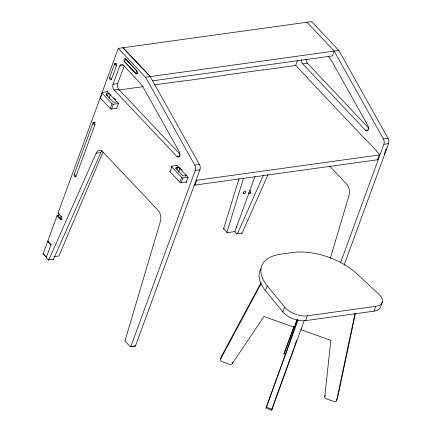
<?xml version="1.0" encoding="UTF-8"?>
<svg xmlns="http://www.w3.org/2000/svg" width="432" height="432" viewBox="0 0 432 432"><rect width="100%" height="100%" fill="white"/><g stroke="black" fill="none" stroke-linecap="round" stroke-linejoin="round"><path stroke-width="0.65" d="M355.401 313.475L337.64 397.462L336.668 400.383A2.063 1.766 18.4 0 1 334.06 401.56L326.171 398.747A2.063 1.766 18.4 0 1 324.756 396.754L330.831 340.335L302.297 330.156A2.063 1.766 18.4 0 1 300.926 328.736M336.668 400.383L355.12 313.119M330.345 258.325L349.072 195.151A8.251 5.081 82.1 0 0 346.783 184.221L329.746 166.19M223.97 229.16A0.659 0.394 -43.4 0 1 223.641 228.733L239.096 178.421M243.578 178.038L226.935 232.222A0.659 0.394 -43.4 0 0 227.27 232.648L235.062 231.568M297.389 319.621L295.088 325.723A2.063 1.766 18.4 0 1 292.54 326.673L264.011 316.494L232.162 363.717A2.063 1.766 18.4 0 1 229.781 364.354L221.891 361.541A2.063 1.766 18.4 0 1 220.644 358.987L221.616 356.06L261.058 282.636M232.162 363.717L232.745 361.962M295.088 325.723L297.211 319.745M297.108 319.858L289.364 343.202L265.928 408.391L298.058 320.063M295.207 344.579L296.671 340.162M324.756 396.754L325.139 395.582M273.505 404.59L271.566 410.4L304.382 320.182M273.661 404.152L293.863 348.354M294.316 347.096L294.997 345.211M46.343 257.229L43.459 254.173A0.659 0.394 -43.4 0 1 43.141 253.714L47.612 241.493A0.659 0.394 -43.4 0 1 48.179 240.926M57.04 215.762L60.442 219.359L61.247 219.251L57.845 215.649L57.04 215.762L47.806 241.002L51.068 244.458L46.402 257.207A0.659 0.405 82.1 0 0 46.575 258.125L48.281 259.934L53.492 259.178L100.796 152.566A8.251 5.081 82.1 0 1 102.103 150.655M344.056 265.275L388.568 143.635A4.471 2.754 82.1 0 0 388.076 138.337L338.866 50.474L311.591 21.6L118.292 48.389L58.012 213.106L61.414 216.702A1.652 1.015 82.1 0 1 61.841 218.997A1.652 1.015 82.1 0 1 60.442 219.359M116.77 108.394L111.634 109.004A1.031 0.529 20.1 0 1 110.263 108.518L100.348 98.021L102.125 93.096M57.845 215.649L57.931 215.417A1.555 0.956 82.1 0 0 58.865 213.754M93.042 122.942L74.169 174.458A1.658 1.021 82.1 0 0 74.639 176.607A1.658 1.021 82.1 0 0 75.983 176.375L94.883 124.897L93.042 122.942L95.018 122.672M106.137 95.537L106.796 93.728L108.243 93.528A1.652 0.848 20.1 0 1 109.42 93.685M107.363 95.936L108.243 93.528M113.027 84.283L119.713 66.015A4.126 2.538 82.1 0 1 123.201 65.102L138.526 81.324A38.999 24.003 82.1 0 1 144.239 89.219L179.285 151.794A3.299 2.03 82.1 0 1 179.485 156.076A3.299 2.03 82.1 0 1 176.855 156.443L114.086 90.007A4.126 2.538 82.1 0 1 113.027 84.283L117.698 83.635L124.151 65.999M109.118 97.924L110.441 94.311M110.263 108.518L112.023 103.702L102.109 93.209A1.031 0.529 20.1 0 1 102.346 92.491L107.665 91.649M111.634 109.004L113.4 104.193L118.535 103.583M116.591 108.508L118.427 103.496L107.06 91.46M187.045 182.018L181.267 182.704A1.031 0.529 20.1 0 1 179.896 182.212L169.981 171.72L171.979 166.19L177.298 165.343M175.986 168.631L176.429 167.427L177.871 167.227A1.652 0.848 20.1 0 1 179.442 167.551M176.99 169.63L177.871 167.227M178.529 172.222L180.068 168.01M179.896 182.212L181.656 177.395L171.742 166.903A1.031 0.529 20.1 0 1 171.979 166.19M181.267 182.704L183.028 177.887L188.163 177.277M185.549 176.31L186.208 174.506M186.224 182.207L188.06 177.19L176.688 165.159M48.281 259.934A0.659 0.405 82.1 0 0 48.827 259.826L96.125 153.214A8.251 5.081 82.1 0 1 102.902 151.886L158.155 210.362A8.251 5.081 82.1 0 1 160.445 221.292L125.091 340.546A0.659 0.405 82.1 0 0 125.275 341.42L130.259 346.696A0.659 0.405 82.1 0 0 130.815 346.55L195.269 170.424A4.471 2.754 82.1 0 0 194.778 165.121L145.573 77.258L118.292 48.389M130.928 346.599L134.93 346.048A0.659 0.405 82.1 0 0 135.486 345.902L199.94 169.776A4.471 2.754 82.1 0 0 199.449 164.473L150.239 76.61L122.963 47.741L150.287 76.572L334.244 51.079L332.483 55.895L152.523 80.833M194.13 184.853A1.031 0.529 20.1 0 0 195.113 185.058L196.873 180.241L379.226 154.969A1.031 0.529 20.1 0 0 379.458 154.262L376.618 151.249M254.961 176.607L235.03 231.066A0.659 0.405 82.1 0 0 235.202 231.984L236.909 233.793L242.125 233.042L268.094 174.496M295.58 65.61L297.643 59.983M265.507 290.671L267.273 285.86A49.507 25.499 20.1 0 1 280.859 254.156L293.128 252.461A49.507 25.499 20.1 0 1 356.535 273.488L378.767 294.079A16.502 8.5 20.1 0 1 375.824 306.326L374.058 311.143L305.57 320.63A16.502 8.5 20.1 0 1 282.852 311.947L265.507 290.671A49.507 25.499 20.1 0 1 261.031 268.493M282.852 311.947L284.612 307.13L267.273 285.86M305.57 320.63L307.33 315.819L375.824 306.326M195.113 185.058L377.46 159.786L379.237 154.861M340.54 262.759L383.897 144.283A4.471 2.754 82.1 0 0 383.405 138.985L334.201 51.116L338.866 50.474M384.161 154.586L386.159 149.056M382.369 301.887L380.608 306.704A16.502 8.5 20.1 0 1 374.058 311.143M294.008 326.236L283.894 354.235L294.133 326.678M102.94 152.118L59.141 255.474A0.659 0.394 -43.4 0 1 58.444 256.041L53.903 256.673M263.428 175.144L237.454 233.69A0.659 0.405 82.1 0 1 236.909 233.793M220.644 358.987L261.041 283.786M116.57 63.725L114.572 64.039A1.647 1.015 82.1 0 1 115.965 63.671A1.647 1.015 82.1 0 1 116.386 65.961M119.713 66.015L123.714 65.464M135.864 73.618A1.647 1.015 82.1 0 0 137.257 73.251A1.647 1.015 82.1 0 0 136.831 70.961L125.48 58.946A1.647 1.015 82.1 0 0 124.087 59.314A1.647 1.015 82.1 0 0 124.508 61.598L135.864 73.618L137.9 73.316M145.573 77.258L150.239 76.61M114.086 90.007L118.757 89.365L180.144 154.327M301.363 59.594A4.126 2.538 82.1 0 0 302.719 63.871L307.384 63.223L368.771 128.191M154.597 84.872L182.579 80.995M224.834 75.141L263.482 69.784M118.886 90.013L143.203 86.643M182.493 81.194L224.759 75.341M263.407 69.984L295.612 65.518M95.008 122.704L93.004 122.98A1.647 1.015 82.1 0 1 94.397 122.618A1.647 1.015 82.1 0 1 94.819 124.902M96.125 153.214L100.796 152.566M176.855 156.443L180.193 155.979M302.719 63.871L365.483 130.302L368.156 129.929A3.299 2.03 82.1 0 0 367.913 125.658L332.867 63.077A38.999 24.003 82.1 0 0 328.19 56.327M194.778 165.121L199.449 164.473M383.405 138.985L388.076 138.337M195.269 170.424L199.94 169.776M383.897 144.283L388.568 143.635M57.931 215.417L59.222 215.239M249.07 193.223L251.003 192.953M130.815 346.55L135.486 345.902M284.132 353.63L286.011 354.299M266.366 407.246L271.998 409.255M267.268 408.553L271.021 409.892M306.952 22.199L334.244 51.079M295.688 65.324L307.055 77.355M365.321 139.018L376.688 151.049M306.985 77.555L365.245 139.217M243.2 192.78L244.112 193.747M109.723 77.285L111.564 79.234M114.383 98.491L115.7 99.884M180.511 168.475L182.261 170.327M223.641 228.733L227.27 232.648M74.207 174.42L76.048 176.369M47.612 241.493L50.906 244.982A0.659 0.394 -43.4 0 1 51.197 244.588M43.141 253.714L46.435 257.202A0.659 0.394 -43.4 0 0 46.451 257.558M249.523 190.264A1.652 1.015 82.1 0 1 250.468 192.856A1.652 1.015 82.1 0 1 248.681 192.564M368.113 129.935A3.299 2.03 82.1 0 1 365.483 130.302M307.384 63.223A4.126 2.538 82.1 0 1 306.023 59.476M242.125 233.042A0.659 0.405 82.1 0 1 241.58 233.145M307.33 315.819A16.502 8.5 20.1 0 1 284.612 307.13M337.64 397.462A2.063 1.766 18.4 0 1 337.133 398.309M221.454 357.037A2.063 1.766 18.4 0 1 221.616 356.06M296.055 322.796A2.063 1.766 18.4 0 1 295.834 323.195M236.574 227.297A1.652 0.983 -43.4 0 1 236.644 226.66M169.981 171.72A1.031 0.529 20.1 0 1 170.024 171.056M100.348 98.021A1.031 0.529 20.1 0 1 100.397 97.357M384.518 154.03A1.031 0.529 20.1 0 1 384.35 154.537M377.816 159.235A1.031 0.529 20.1 0 1 377.46 159.786M386.284 149.218A1.031 0.529 20.1 0 1 385.927 149.769M113.4 104.193A1.031 0.529 20.1 0 1 112.023 103.702M183.028 177.887A1.031 0.529 20.1 0 1 181.656 177.395M196.873 180.241A1.031 0.529 20.1 0 1 195.89 180.036M116.861 101.315A1.652 0.848 20.1 0 1 116.197 101.952L114.755 102.152A1.652 0.848 20.1 0 1 112.558 101.369L106.418 94.873A1.652 0.848 20.1 0 1 106.796 93.728M176.429 167.427A1.652 0.848 20.1 0 0 176.051 168.566L182.185 175.063A1.652 0.848 20.1 0 0 184.383 175.846L185.83 175.646A1.652 0.848 20.1 0 0 186.478 175.241M61.247 219.251A1.652 1.015 82.1 0 1 60.707 217.539A1.652 1.015 82.1 0 1 61.436 216.302M53.492 259.178A0.659 0.405 82.1 0 1 52.952 259.286M118.757 89.365A4.126 2.538 82.1 0 1 117.698 83.635M114.588 64.001L109.712 77.317A1.647 1.015 82.1 0 0 110.133 79.601A1.647 1.015 82.1 0 0 111.526 79.24L116.429 65.95L114.588 64.001M125.539 58.882L124.556 61.576L135.913 73.591L136.895 70.902L125.539 58.882M244.463 193.655A1.652 0.983 -43.4 0 0 245.851 191.349A1.652 0.983 -43.4 0 0 243.481 192.245A1.652 0.983 -43.4 0 0 244.463 193.655"/></g></svg>
